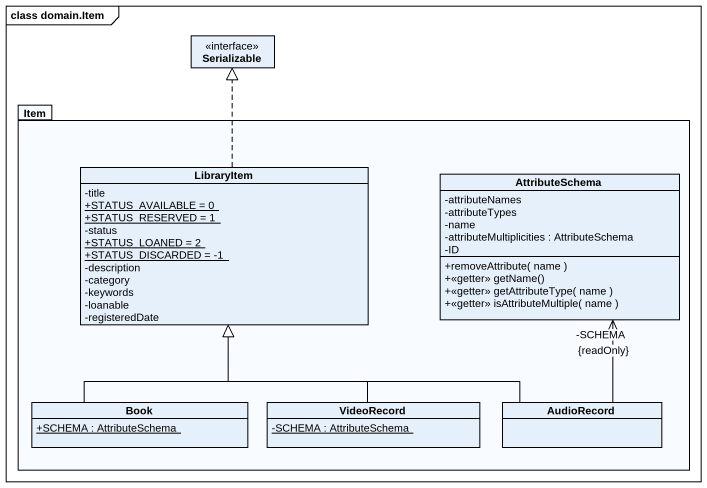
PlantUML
@startuml
mainframe class domain.Item
hide circle
hide empty members
skinparam classAttributeIconSize 0
interface Serializable
package Item {
  class LibraryItem {
    -title
    {static} +STATUS_AVAILABLE = 0
    {static} +STATUS_RESERVED = 1
    -status
    {static} +STATUS_LOANED = 2
    {static} +STATUS_DISCARDED = -1
    -description
    -category
    -keywords
    -loanable
    -registeredDate
  }
  class AttributeSchema {
    -attributeNames
    -attributeTypes
    -name
    -attributeMultiplicities : AttributeSchema
    -ID
    +removeAttribute( name )
    +<<getter>> getName()
    +<<getter>> getAttributeType( name )
    +<<getter>> isAttributeMultiple( name )
  }
  class Book {
    {static} +SCHEMA : AttributeSchema
  }
  class VideoRecord {
    {static} -SCHEMA : AttributeSchema
  }
  class AudioRecord
}
LibraryItem .up.|> Serializable
AttributeSchema "-SCHEMA\n{readOnly}" <-- AudioRecord
Book -up-|> LibraryItem
VideoRecord -up-|> LibraryItem
AudioRecord -left-|> LibraryItem
@enduml
